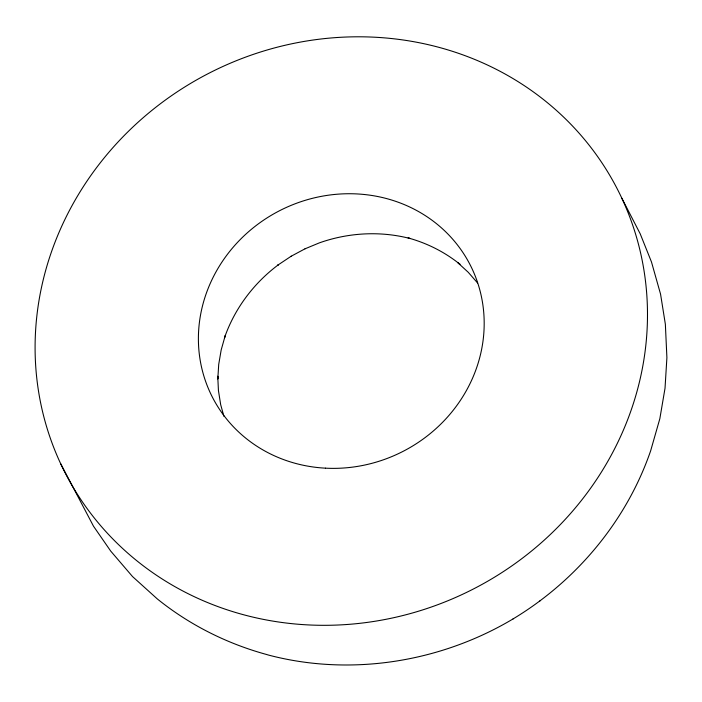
<?xml version="1.0" encoding="UTF-8"?>
<svg xmlns="http://www.w3.org/2000/svg" width="702" height="702" viewBox="0 0 702 702"><rect width="100%" height="100%" fill="white"/><g stroke="black" fill="none" stroke-linecap="round" stroke-linejoin="round"><path stroke-width="1.05" d="M513.074 618.91C576.43 580.773 626.57 520.858 650.666 450.754L659.836 418.708L665.022 388.267L666.9 357.643L665.364 324.254L660.564 294.156L651.482 261.969L640.198 233.792L621.823 198.21A310.424 289.803 -27.3 0 0 94.752 170.077A310.424 289.803 -27.3 0 0 307.309 624.868A310.424 289.803 -27.3 0 0 621.823 198.21M291.251 256.177L277.843 265.11L278.299 264.829C253.703 283.222 234.503 308.775 224.464 337.864L225.184 335.749L221.174 349.973L218.708 364.443L217.813 379.001L217.743 376.211L218.436 390.558L220.682 404.668L223.894 416.277M539.452 601.289L539.899 601.009M291.067 256.283L305.098 248.771M513.267 618.804C440.584 662.249 350.781 676.667 268.612 655.098L266.541 654.483C226.816 643.611 189.4 624.833 157.327 598.946L132.538 576.57L110.776 551.167L93.498 526.202L60.758 463.89M304.993 248.824L319.384 242.857C348.385 232.59 380.335 230.782 410.161 238.54L408.09 237.925C426.974 243.085 444.752 252.009 459.994 264.321L458.459 263.162M457.686 262.592L468.225 272.271L477.597 283.011M325.43 468.164A144.866 135.24 -27.3 0 0 472.209 269.059A144.866 135.24 -27.3 0 0 226.237 255.932A144.866 135.24 -27.3 0 0 325.43 468.164"/></g></svg>
